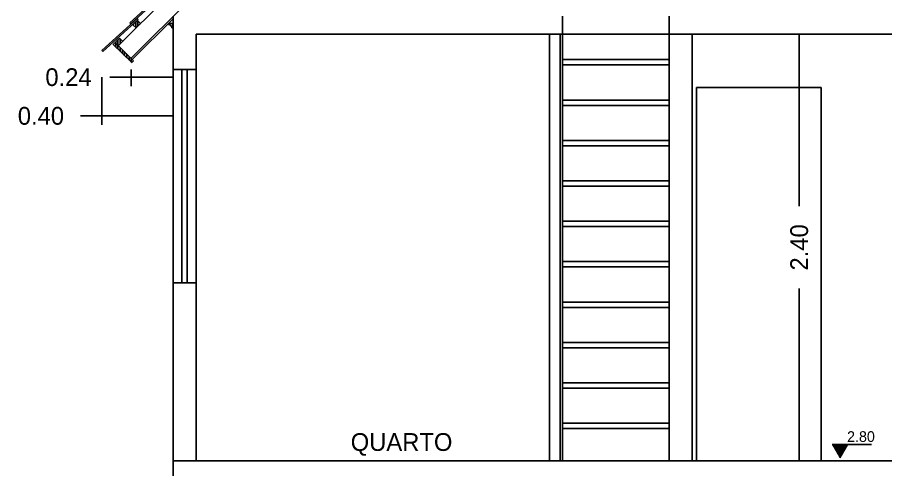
# Model space of a CAD drawing. Extents: x -74 to 202, y -59 to 73.
# Drawn here: x 19.21 to 24.094, y -5.098 to -2.554 of the extents above; entities that cross this region are included whole.
import ezdxf
from ezdxf.enums import TextEntityAlignment as Align

# ---------------------------------------------------------------- set-up
doc = ezdxf.new("R2010")
doc.units = 0
doc.layers.get('0').update_dxf_attribs({"linetype": 'CONTINUOUS'})
doc.layers.get('DEFPOINTS').update_dxf_attribs({"linetype": 'CONTINUOUS'})
for name, color, linetype in [('CONCRETO', 5, 'CONTINUOUS'), ('DIM', 244, 'CONTINUOUS'), ('JANELA', 5, 'CONTINUOUS'), ('PAREDECORTE', 3, 'CONTINUOUS'), ('TEXTO', 1, 'CONTINUOUS'), ('TEXTO2', 244, 'CONTINUOUS'), ('VISTAL', 30, 'CONTINUOUS'), ('VISTAP', 244, 'CONTINUOUS')]:
    doc.layers.add(name, color=color, linetype=linetype)
doc.dimstyles.get("Standard").update_dxf_attribs({"dimscale": 0, "dimtxt": 0.1, "dimasz": 0.12, "dimexe": 0.05, "dimexo": 0.0625, "dimgap": 0.09, "dimtad": 0, "dimzin": 0, "dimtxsty": 'STANDARD', "dimblk1": 'NONE', "dimblk2": 'NONE', "dimsah": 1, "dimcen": 0.09, "dimclrd": 244, "dimclre": 244, "dimclrt": 244, "dimazin": 3, "dimtfac": 1, "dimtdec": 4, "dimtofl": 0, "dimtmove": 0, "dimatfit": 3, "dimtolj": 1, "dimtzin": 0})

# ---------------------------------------------------------------- blocks, each defined once
blk = doc.blocks.new('*X27')
at = {"color": 0, "linetype": 'CONTINUOUS'}
for p, q in [((16.0875, 9.2324), (16.0875, 9.2389)), ((16.1, 9.2202), (16.1, 9.2514)), ((16.1125, 9.2285), (16.1125, 9.2574)), ((16.125, 9.241), (16.125, 9.2452))]:
    blk.add_line(p, q, dxfattribs=at)
blk = doc.blocks.new('*X28')
at = {"color": 0, "linetype": 'CONTINUOUS'}
for p, q in [((16.4875, 9.6334), (16.4875, 9.6389)), ((16.5, 9.6212), (16.5, 9.6514)), ((16.5125, 9.6285), (16.5125, 9.6584)), ((16.525, 9.641), (16.525, 9.6462)), ((16.3375, 9.4834), (16.3375, 9.4889)), ((16.35, 9.4712), (16.35, 9.5014)), ((16.3625, 9.4785), (16.3625, 9.5084)), ((16.375, 9.491), (16.375, 9.4962)), ((16.1875, 9.3334), (16.1875, 9.3389)), ((16.2, 9.3212), (16.2, 9.3514)), ((16.2125, 9.3285), (16.2125, 9.3584)), ((16.225, 9.341), (16.225, 9.3462)), ((16.0875, 9.2115), (16.0875, 9.2324)), ((16.075, 9.2237), (16.075, 9.2264)), ((16.1, 9.1992), (16.1, 9.2202)), ((16.1125, 9.187), (16.1125, 9.208)), ((16.125, 9.1748), (16.125, 9.1958)), ((16.1375, 9.1625), (16.1375, 9.1835)), ((16.15, 9.1503), (16.15, 9.1713)), ((16.1625, 9.1381), (16.1625, 9.1591)), ((16.175, 9.1258), (16.175, 9.1468)), ((16.1875, 9.1338), (16.1875, 9.1346))]:
    blk.add_line(p, q, dxfattribs=at)
blk = doc.blocks.new('*D50')
at = {"color": 244, "linetype": 'BYBLOCK'}
for p, q in [((22.9984, -2.6484), (23.6584, -2.6484)), ((23.6084, -2.6484), (23.6084, -3.6168)), ((23.6084, -5.0484), (23.6084, -4.0801)), ((23.0234, -5.0484), (23.6584, -5.0484))]:
    blk.add_line(p, q, dxfattribs=at)
at = {"layer": 'DEFPOINTS', "color": 0, "linetype": 'BYBLOCK'}
for p in [(22.9359, -2.6484), (23.6084, -2.6484), (22.9609, -5.0484)]:
    blk.add_point(p, dxfattribs=at)
at = {"color": 244, "linetype": 'BYBLOCK', "insert": (23.6084, -3.8484), "char_height": 0.1, "attachment_point": 5, "rotation": 90}
blk.add_mtext('\\A1;2.40', dxfattribs=at)
blk = doc.blocks.new('_NONE')
blk = doc.blocks.new('*D156')
at = {"color": 244, "linetype": 'BYBLOCK'}
for p, q in [((19.6863, -2.8915), (19.6863, -3.159)), ((20.0859, -2.9987), (20.0859, -3.159)), ((19.6863, -3.109), (19.5663, -3.109)), ((20.0859, -3.109), (19.6863, -3.109))]:
    blk.add_line(p, q, dxfattribs=at)
at = {"layer": 'DEFPOINTS', "color": 0, "linetype": 'BYBLOCK'}
for p in [(19.6863, -2.829), (20.0859, -2.9362), (19.6863, -3.109)]:
    blk.add_point(p, dxfattribs=at)
at = {"color": 244, "linetype": 'BYBLOCK', "insert": (19.3429, -3.109), "char_height": 0.1, "attachment_point": 5}
blk.add_mtext('\\A1;0.40', dxfattribs=at)
blk = doc.blocks.new('*D157')
at = {"color": 244, "linetype": 'BYBLOCK'}
for p, q in [((19.8496, -2.8471), (19.8496, -2.9414)), ((19.8496, -2.8914), (19.7296, -2.8914)), ((20.0859, -2.8914), (19.8496, -2.8914)), ((20.0859, -2.9109), (20.0859, -2.9414))]:
    blk.add_line(p, q, dxfattribs=at)
at = {"layer": 'DEFPOINTS', "color": 0, "linetype": 'BYBLOCK'}
for p in [(19.8496, -2.7846), (20.0859, -2.8484), (19.8496, -2.8914)]:
    blk.add_point(p, dxfattribs=at)
at = {"color": 244, "linetype": 'BYBLOCK', "insert": (19.498, -2.8914), "char_height": 0.1, "attachment_point": 5}
blk.add_mtext('\\A1;0.24', dxfattribs=at)
blk = doc.blocks.new('*X190')
at = {"color": 0, "linetype": 'CONTINUOUS'}
for p, q in [((4.2826, -8.3657), (4.2837, -8.3647)), ((4.2833, -8.3668), (4.2854, -8.3647)), ((4.2839, -8.368), (4.2872, -8.3647)), ((4.2846, -8.3691), (4.289, -8.3647)), ((4.2852, -8.3702), (4.2907, -8.3647)), ((4.2859, -8.3713), (4.2925, -8.3647)), ((4.2865, -8.3724), (4.2943, -8.3647)), ((4.2872, -8.3736), (4.296, -8.3647)), ((4.2878, -8.3747), (4.2978, -8.3647)), ((4.2885, -8.3758), (4.2996, -8.3647)), ((4.2891, -8.3769), (4.3013, -8.3647)), ((4.2898, -8.3781), (4.3031, -8.3647)), ((4.2904, -8.3792), (4.3049, -8.3647)), ((4.2911, -8.3803), (4.3066, -8.3647)), ((4.2917, -8.3814), (4.3084, -8.3647)), ((4.2924, -8.3825), (4.3102, -8.3647)), ((4.293, -8.3837), (4.3119, -8.3647)), ((4.2936, -8.3848), (4.3137, -8.3647)), ((4.2943, -8.3859), (4.3155, -8.3647)), ((4.2949, -8.387), (4.3172, -8.3647)), ((4.2956, -8.3881), (4.319, -8.3647)), ((4.2962, -8.3893), (4.3208, -8.3647)), ((4.2969, -8.3904), (4.3225, -8.3647)), ((4.2975, -8.3915), (4.3243, -8.3647)), ((4.2982, -8.3926), (4.3261, -8.3647)), ((4.2988, -8.3937), (4.3278, -8.3647)), ((4.2995, -8.3949), (4.3296, -8.3647)), ((4.3001, -8.396), (4.3314, -8.3647)), ((4.3008, -8.3971), (4.3331, -8.3647)), ((4.3014, -8.3982), (4.3349, -8.3647)), ((4.3021, -8.3993), (4.3367, -8.3647)), ((4.3027, -8.4005), (4.3385, -8.3647)), ((4.3034, -8.4016), (4.3402, -8.3647)), ((4.304, -8.4027), (4.342, -8.3647)), ((4.3046, -8.4038), (4.3438, -8.3647)), ((4.3053, -8.405), (4.3455, -8.3647)), ((4.3059, -8.4061), (4.3473, -8.3647)), ((4.3066, -8.4072), (4.3491, -8.3647)), ((4.3072, -8.4083), (4.3508, -8.3647)), ((4.3079, -8.4094), (4.3526, -8.3647)), ((4.3085, -8.4106), (4.3544, -8.3647)), ((4.3092, -8.4117), (4.3561, -8.3647)), ((4.3098, -8.4128), (4.3579, -8.3647)), ((4.3105, -8.4139), (4.3597, -8.3647)), ((4.3111, -8.415), (4.3614, -8.3647)), ((4.3118, -8.4162), (4.3632, -8.3647)), ((4.3124, -8.4173), (4.365, -8.3647)), ((4.3131, -8.4184), (4.3667, -8.3647)), ((4.3137, -8.4195), (4.3685, -8.3647)), ((4.3144, -8.4206), (4.3665, -8.3685)), ((4.315, -8.4218), (4.3641, -8.3727)), ((4.3156, -8.4229), (4.3617, -8.3769)), ((4.3163, -8.424), (4.3592, -8.3811)), ((4.3169, -8.4251), (4.3568, -8.3852)), ((4.3176, -8.4262), (4.3544, -8.3894)), ((4.3182, -8.4274), (4.352, -8.3936)), ((4.3189, -8.4285), (4.3496, -8.3978)), ((4.3195, -8.4296), (4.3472, -8.402)), ((4.3202, -8.4307), (4.3447, -8.4062)), ((4.3208, -8.4318), (4.3423, -8.4103)), ((4.3215, -8.433), (4.3399, -8.4145)), ((4.3221, -8.4341), (4.3375, -8.4187)), ((4.3228, -8.4352), (4.3351, -8.4229)), ((4.3234, -8.4363), (4.3327, -8.4271)), ((4.3241, -8.4375), (4.3303, -8.4313)), ((4.3247, -8.4386), (4.3278, -8.4354)), ((4.3254, -8.4397), (4.3254, -8.4396))]:
    blk.add_line(p, q, dxfattribs=at)

msp = doc.modelspace()

# ---------------------------------------------------------------- linework, layer by layer
at = {"layer": 'CONCRETO', "linetype": 'CONTINUOUS'}
for p, q in [((20.08585, -2.84842), (20.08585, -2.54842)), ((22.27585, -2.64842), (22.27585, -2.54842)), ((22.87585, -2.64842), (22.87585, -2.54842)), ((20.21585, -2.84842), (20.21585, -2.64842)), ((20.08585, -5.34842), (20.08585, -5.04842))]:
    msp.add_line(p, q, dxfattribs=at)
at = {"layer": 'CONCRETO', "color": 5}
for p, q in [((20.21585, -2.64842), (22.27585, -2.64842)), ((22.87585, -2.64842), (26.15585, -2.64842)), ((20.08585, -2.84842), (20.21585, -2.84842))]:
    msp.add_line(p, q, dxfattribs=at)
at = {"layer": 'CONCRETO', "color": 5, "linetype": 'CONTINUOUS'}
msp.add_line((20.08585, -5.04842), (26.28585, -5.04842), dxfattribs=at)
at = {"layer": 'JANELA', "color": 244, "linetype": 'CONTINUOUS'}
for p, q in [((20.08585, -4.04842), (20.08585, -2.84842)), ((20.21585, -4.04842), (20.21585, -2.84842))]:
    msp.add_line(p, q, dxfattribs=at)
at = {"layer": 'JANELA', "color": 5, "linetype": 'CONTINUOUS'}
for p, q in [((20.13585, -4.04842), (20.13585, -2.84842)), ((20.16585, -4.04842), (20.16585, -2.84842))]:
    msp.add_line(p, q, dxfattribs=at)
at = {"layer": 'PAREDECORTE', "color": 3}
for p, q in [((22.87585, -5.04842), (22.87585, -2.64842)), ((23.00585, -5.04842), (23.00585, -2.64842))]:
    msp.add_line(p, q, dxfattribs=at)
at = {"layer": 'PAREDECORTE', "color": 3, "linetype": 'CONTINUOUS'}
for p, q in [((20.08585, -5.04842), (20.08585, -4.04842)), ((20.08585, -4.04842), (20.21585, -4.04842)), ((20.21585, -5.04842), (20.21585, -4.04842))]:
    msp.add_line(p, q, dxfattribs=at)
at = {"layer": 'TEXTO2', "linetype": 'CONTINUOUS'}
for p, q in [((24.01446, -4.95696), (23.79313, -4.95696)), ((23.83643, -5.03196), (23.87973, -4.95696))]:
    msp.add_line(p, q, dxfattribs=at)
at = {"layer": 'VISTAL', "color": 30, "linetype": 'CONTINUOUS'}
for p, q in [((19.77816, -2.7147), (20.60703, -1.88582)), ((19.86079, -2.59671), (19.88579, -2.57171)), ((19.74968, -2.70782), (19.78529, -2.67221)), ((22.20385, -5.04842), (22.20385, -2.64842)), ((22.26385, -5.04842), (22.26385, -2.64842)), ((22.27585, -5.04842), (22.27585, -2.64842)), ((23.03085, -5.04842), (23.03085, -2.94842)), ((23.03085, -2.94842), (23.73085, -2.94842)), ((23.73085, -2.94842), (23.73085, -5.04842))]:
    msp.add_line(p, q, dxfattribs=at)
at = {"layer": 'VISTAL', "linetype": 'CONTINUOUS'}
for p, q in [((19.84306, -2.58525), (20.03569, -2.40882)), ((19.84846, -2.59115), (20.0411, -2.41472)), ((19.84964, -2.78463), (20.18585, -2.44842)), ((19.68627, -2.74121), (19.88443, -2.56048)), ((19.69168, -2.74711), (19.88984, -2.56638)), ((19.84306, -2.58525), (19.84846, -2.59115)), ((19.85679, -2.79163), (20.08585, -2.56256)), ((19.88443, -2.56048), (19.88984, -2.56638)), ((19.88579, -2.57171), (19.90366, -2.58919)), ((19.86079, -2.59671), (19.87866, -2.61419)), ((19.78474, -2.67168), (19.80261, -2.68916)), ((19.74913, -2.70728), (19.85333, -2.80923)), ((19.75974, -2.69668), (19.86394, -2.79862)), ((19.68627, -2.74121), (19.69168, -2.74711)), ((19.85318, -2.80938), (19.86394, -2.79862)), ((22.27585, -2.79211), (22.87585, -2.79211)), ((22.27585, -2.82211), (22.87585, -2.82211)), ((22.27585, -3.01941), (22.87585, -3.01941)), ((22.27585, -3.04941), (22.87585, -3.04941)), ((22.27585, -3.24671), (22.87585, -3.24671)), ((22.27585, -3.27671), (22.87585, -3.27671)), ((22.27585, -3.47401), (22.87585, -3.47401)), ((22.27585, -3.50401), (22.87585, -3.50401)), ((22.27585, -3.70131), (22.87585, -3.70131)), ((22.27585, -3.73131), (22.87585, -3.73131)), ((22.27585, -3.92861), (22.87585, -3.92861)), ((22.27585, -3.95861), (22.87585, -3.95861)), ((22.27585, -4.15591), (22.87585, -4.15591)), ((22.27585, -4.18591), (22.87585, -4.18591)), ((22.27585, -4.38321), (22.87585, -4.38321)), ((22.27585, -4.41321), (22.87585, -4.41321)), ((22.27585, -4.61051), (22.87585, -4.61051)), ((22.27585, -4.64051), (22.87585, -4.64051)), ((22.27585, -4.83781), (22.87585, -4.83781)), ((22.27585, -4.86781), (22.87585, -4.86781))]:
    msp.add_line(p, q, dxfattribs=at)
msp.add_lwpolyline([(20.06048, -2.59534), (20.06048, -2.58831), (20.08548, -2.58831), (20.08548, -2.61331), (20.07845, -2.61331)], dxfattribs=at)
msp.add_arc((20.06048, -2.61331), 0.01797, 0, 90, dxfattribs=at)
at = {"layer": 'VISTAP', "linetype": 'CONTINUOUS'}
msp.add_line((22.27585, -2.64842), (22.87585, -2.64842), dxfattribs=at)

# ---------------------------------------------------------------- block references
at = {"layer": 'TEXTO2', "linetype": 'CONTINUOUS'}
msp.add_blockref('*X190', (19.51106, 3.40776), dxfattribs=at)
at = {"layer": 'VISTAL', "linetype": 'CONTINUOUS'}
for name in ['*X28', '*X27']:
    msp.add_blockref(name, (3.67605, -11.93285), dxfattribs=at)

# ---------------------------------------------------------------- texts
at = {"layer": 'TEXTO', "color": 1, "linetype": 'CONTINUOUS'}
msp.add_text('QUARTO', height=0.1, dxfattribs=at).set_placement((21.37131, -4.95613), align=Align.MIDDLE)
at = {"layer": 'TEXTO2', "linetype": 'CONTINUOUS'}
msp.add_text('2.80', height=0.06, dxfattribs=at).set_placement((23.9553, -4.9124), align=Align.MIDDLE)

# ---------------------------------------------------------------- dimensions: what is measured, and where the dimension line sits
at = {"layer": 'DIM', "linetype": 'CONTINUOUS'}
dim = msp.add_linear_dim(base=(23.60837, -2.64842), p1=(22.96085, -5.04842), p2=(22.93585, -2.64842), angle=90, dimstyle='STANDARD', dxfattribs=at)
dim.commit()
dim.dimension.update_dxf_attribs({"geometry": '*D50', "text_midpoint": (23.60837, -3.84842)})
dim = msp.add_linear_dim(base=(19.68627, -3.10903), p1=(20.08585, -2.93622), p2=(19.68627, -2.82901), dimstyle='STANDARD', dxfattribs=at)
dim.commit()
dim.dimension.update_dxf_attribs({"geometry": '*D156', "text_midpoint": (19.34294, -3.10903)})
at = {"layer": 'DIM', "color": 244, "linetype": 'CONTINUOUS'}
dim = msp.add_linear_dim(base=(19.84964, -2.89145), p1=(20.08585, -2.84842), p2=(19.84964, -2.78463), dimstyle='STANDARD', dxfattribs=at)
dim.commit()
dim.dimension.update_dxf_attribs({"geometry": '*D157', "text_midpoint": (19.49797, -2.89145)})

doc.saveas('drawing.dxf')
